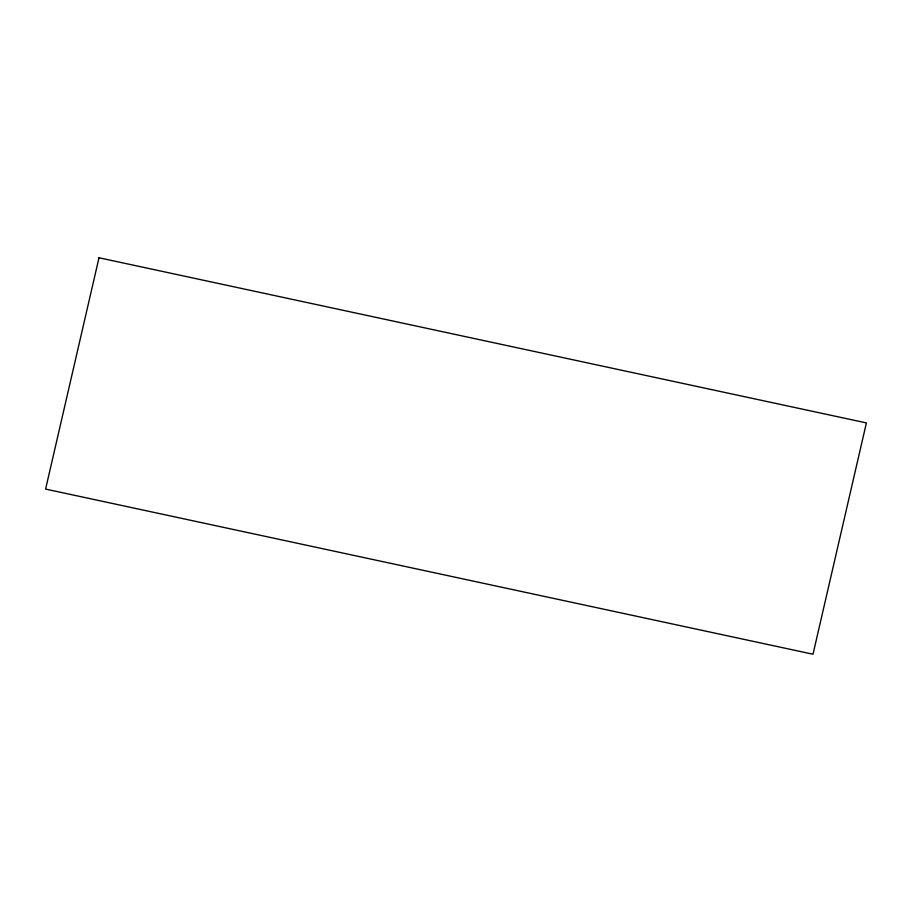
<?xml version="1.0" encoding="UTF-8"?>
<svg xmlns="http://www.w3.org/2000/svg" width="912" height="912" viewBox="0 0 912 912"><rect width="100%" height="100%" fill="white"/><g stroke="black" fill="none" stroke-linecap="round" stroke-linejoin="round"><path stroke-width="1.37" d="M98.998 257.777L45.6 489.083L813.002 654.223L866.4 422.917L98.998 257.777"/></g></svg>
